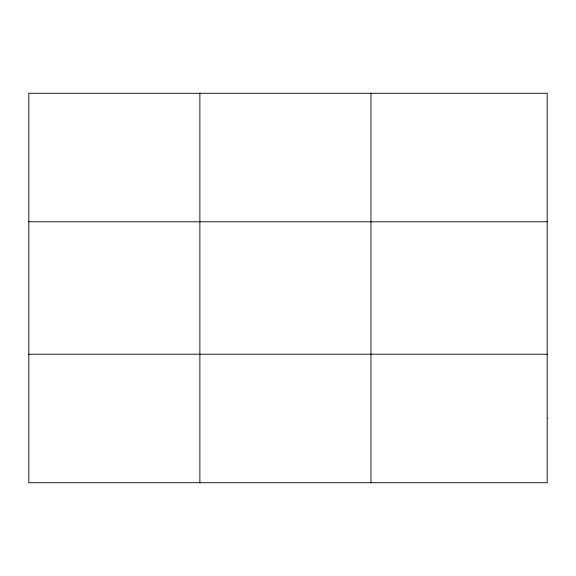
<?xml version="1.0" encoding="UTF-8"?>
<svg xmlns="http://www.w3.org/2000/svg" width="576" height="576" viewBox="0 0 576 576"><rect width="100%" height="100%" fill="white"/><g stroke="black" fill="none" stroke-linecap="round" stroke-linejoin="round"><path stroke-width="0.86" d="M199.872 93.269L199.872 482.731M370.944 93.269L370.944 482.731M28.8 221.789L547.2 221.789M28.8 354.211L547.2 354.211M547.2 418.471L547.2 482.731L28.8 482.731L28.8 93.269L547.2 93.269L547.2 418.471"/></g></svg>
